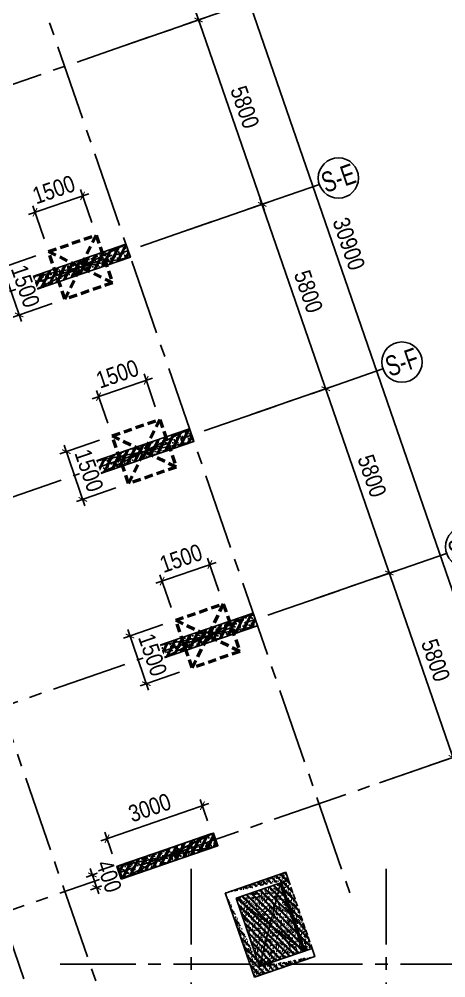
# Model space of a CAD drawing. Header units: millimetres. Extents: x -80883 to 1826631, y -376836 to 309394.
# Drawn here: x 1341464 to 1354160, y -138750 to -110241 of the extents above; entities that cross this region are included whole.
import ezdxf
from ezdxf.enums import TextEntityAlignment as Align

# ---------------------------------------------------------------- set-up
doc = ezdxf.new("R2010")
doc.units = ezdxf.units.MM
doc.header["$LTSCALE"] = 100
doc.header["$PDMODE"] = 32
doc.header["$PDSIZE"] = 2.5
for name, pattern in [('CENTER2', [1.125, 0.75, -0.125, 0.125, -0.125]), ('DASHED', [4.5, 3, -1.5]), ('HIDDEN', [0.375, 0.25, -0.125])]:
    doc.linetypes.add(name, pattern=pattern)
for name, color, linetype in [('ccu11-Khuat', 9, 'DASHED'), ('ccu11-Manh', 8, 'Continuous'), ('ccu11-Thay', 7, 'Continuous'), ('ccu12-Truc', 13, 'CENTER2'), ('KC2-DIM', 251, 'Continuous'), ('KT-Dim', 8, 'Continuous'), ('ST_MBDV Cot vach 220805$0$AUDIT_I_220805193045-5', 6, 'Continuous'), ('xref.asix of  podium$0$xref.asix of  podium$0$Xref_ST_MBDV Cot vach 30.7.2022$0$KT-Net cot vach', 6, 'Continuous'), ('Xref_ST_MBDV Cot vach 30.7.2022$0$KT-Net cot vach', 6, 'Continuous'), ('Xref_ST_MBDV Cot vach 30.7.2022|Xref_ST_MBDV Cot vach 30.7.2022|Xref_ST_MBDV Cot vach 30.7.2022|Xref_ST_MBDV Cot vach 30.7.2022|A-GRID-SYM', 50, 'Continuous'), ('Xref_ST_MBDV Cot vach 30.7.2022|Xref_ST_MBDV Cot vach 30.7.2022|Xref_ST_MBDV Cot vach 30.7.2022|Xref_ST_MBDV Cot vach 30.7.2022|KC-Betong', 6, 'Continuous')]:
    doc.layers.add(name, color=color, linetype=linetype)
doc.layers.add('KT-Net cot vach', color=6, linetype='Continuous', lineweight=50)
doc.layers.add('ST_MBDV Cot vach 220805$0$Xref_ST_MBDV Cot vach 30.7.2022$0$KT-Net cot vach', color=6, linetype='Continuous', lineweight=50)
doc.styles.add('Arial Narrow', font='ARIALN.TTF')
doc.styles.add('HBA-Text', font='GOTHIC.TTF')
doc.dimstyles.new('ccu12-200', dxfattribs={"dimscale": 200, "dimtxt": 2.5, "dimasz": 1, "dimexe": 1, "dimexo": 2, "dimgap": 1, "dimtad": 1, "dimdec": 0, "dimrnd": 5, "dimdsep": 46, "dimtxsty": 'Arial Narrow', "dimblk": 'ARCHTICK', "dimcen": -1, "dimdle": 1, "dimclrd": 256, "dimclre": 256, "dimclrt": 3, "dimadec": 0, "dimazin": 2, "dimtfac": 0.1, "dimtdec": 0, "dimtmove": 0, "dimatfit": 1, "dimldrblk": 'ARCHTICK', "dimfxl": 1, "dimtvp": 0.833333, "dimtolj": 1, "dimtzin": 12, "dimarcsym": 0})
pattern_1 = [(50, (-550, 3050), (286.904, -25.101), [30, -330]), (355, (-550, 3050), (-55.5, 300.877), [24, -264]), (100.451, (-526.1, 3047.9), (231.404, 275.776), [25.496, -280.457]), (46.184, (-550, 3130), (426.896, -66.208), [45, -495]), (96.636, (-514.43, 3124.5), (373.865, 389.647), [38.244, -420.685]), (351.184, (-550, 3130), (373.865, 389.65), [36, -396]), (21, (-510, 3110), (238.763, -161.048), [30, -330]), (326, (-510, 3110), (97.326, 290.06), [24, -264]), (71.451, (-490.1, 3096.58), (336.09, 129.012), [25.496, -280.457]), (37.5, (-550, 3050), (4.864, 133.1575), [0, -260.8, 0, -268, 0, -265]), (7.5, (-550, 3050), (105.228, 157.7647), [0, -152.8, 0, -254.8, 0, -101]), (327.5, (-639.2, 3050), (213.529, -9.022), [0, -100, 0, -312, 0, -414]), (317.5, (-679.2, 3050), (233.274, 40.042), [0, -130, 0, -207.2, 0, -294]), (45, (-550, 3050), (-120.208, 120.208), []), (45, (-550, 3099), (-120.208, 120.208), [])]

# ---------------------------------------------------------------- blocks, each defined once
blk = doc.blocks.new('_ARCHTICK')
at = {"color": 0, "linetype": 'ByBlock', "const_width": 0.15}
blk.add_lwpolyline([(-0.5, -0.5), (0.5, 0.5)], dxfattribs=at)
blk = doc.blocks.new('*D994')
at = {"layer": 'Defpoints', "color": 0, "transparency": 16777216}
for p in [(369540, -50987), (374002, -55583), (371432, -56470, 0)]:
    blk.add_point(p, dxfattribs=at)
at = {"layer": 'KT-Dim', "lineweight": -2, "transparency": 16777216}
for p, q in [((369918, -50857), (372298, -50035)), ((372044, -49911), (374067, -55772)), ((371810, -56339), (374191, -55518))]:
    blk.add_line(p, q, dxfattribs=at)
at = {"layer": 'KT-Dim', "lineweight": -2, "transparency": 16777216, "xscale": 200, "yscale": 200, "zscale": 200}
for p, rotation in [((372109, -50100), 109.0471074728855), ((374002, -55583), 289.0471074728856)]:
    blk.add_blockref('_ARCHTICK', p, dxfattribs=dict(at, rotation=rotation))
at = {"layer": 'KT-Dim', "color": 3, "transparency": 16777216, "insert": (373486, -52693), "char_height": 500, "attachment_point": 5, "rotation": 289.0471, "style": 'Arial Narrow'}
blk.add_mtext('\\A1;5800', dxfattribs=at)
blk = doc.blocks.new('*D995')
at = {"layer": 'Defpoints', "color": 0, "transparency": 16777216}
for p in [(367648, -45505, 0), (372110, -50100), (369540, -50987)]:
    blk.add_point(p, dxfattribs=at)
at = {"layer": 'KT-Dim', "lineweight": -2, "transparency": 16777216}
for p, q in [((370151, -44429), (372175, -50289)), ((368026, -45374), (370406, -44552)), ((369918, -50857), (372299, -50035))]:
    blk.add_line(p, q, dxfattribs=at)
at = {"layer": 'KT-Dim', "lineweight": -2, "transparency": 16777216, "xscale": 200, "yscale": 200, "zscale": 200}
for p, rotation in [((370217, -44618), 109.0471074728855), ((372110, -50100), 289.0471074728856)]:
    blk.add_blockref('_ARCHTICK', p, dxfattribs=dict(at, rotation=rotation))
at = {"layer": 'KT-Dim', "color": 3, "transparency": 16777216, "insert": (371593, -47210), "char_height": 500, "attachment_point": 5, "rotation": 289.0471, "style": 'Arial Narrow'}
blk.add_mtext('\\A1;5800', dxfattribs=at)
blk = doc.blocks.new('*D999')
at = {"layer": 'Defpoints', "color": 0, "transparency": 16777216}
for p in [(371433, -56470, 0), (375894, -61065), (373325, -61952, 0)]:
    blk.add_point(p, dxfattribs=at)
at = {"layer": 'KT-Dim', "lineweight": -2, "transparency": 16777216}
for p, q in [((371811, -56339), (374191, -55518)), ((373936, -55394), (375960, -61254)), ((373703, -61822), (376084, -61000))]:
    blk.add_line(p, q, dxfattribs=at)
at = {"layer": 'KT-Dim', "lineweight": -2, "transparency": 16777216, "xscale": 200, "yscale": 200, "zscale": 200}
for p, rotation in [((374002, -55583), 109.0471074728855), ((375894, -61065), 289.0471074728856)]:
    blk.add_blockref('_ARCHTICK', p, dxfattribs=dict(at, rotation=rotation))
at = {"layer": 'KT-Dim', "color": 3, "transparency": 16777216, "insert": (375378, -58176), "char_height": 500, "attachment_point": 5, "rotation": 289.0471, "style": 'Arial Narrow'}
blk.add_mtext('\\A1;5800', dxfattribs=at)
blk = doc.blocks.new('*D1000')
at = {"layer": 'Defpoints', "color": 0, "transparency": 16777216}
for p in [(373326, -61952, 0), (377787, -66548), (375218, -67435, 0)]:
    blk.add_point(p, dxfattribs=at)
at = {"layer": 'KT-Dim', "lineweight": -2, "transparency": 16777216}
for p, q in [((373704, -61822), (376084, -61000)), ((375829, -60876), (377853, -66737)), ((375596, -67304), (377976, -66483))]:
    blk.add_line(p, q, dxfattribs=at)
at = {"layer": 'KT-Dim', "lineweight": -2, "transparency": 16777216, "xscale": 200, "yscale": 200, "zscale": 200}
for p, rotation in [((375894, -61065), 109.0471074728855), ((377787, -66548), 289.0471074728856)]:
    blk.add_blockref('_ARCHTICK', p, dxfattribs=dict(at, rotation=rotation))
at = {"layer": 'KT-Dim', "color": 3, "transparency": 16777216, "insert": (377271, -63658), "char_height": 500, "attachment_point": 5, "rotation": 289.0471, "style": 'Arial Narrow'}
blk.add_mtext('\\A1;5800', dxfattribs=at)
blk = doc.blocks.new('GRID-SYM-flat-103')
at = {"layer": 'Xref_ST_MBDV Cot vach 30.7.2022|Xref_ST_MBDV Cot vach 30.7.2022|Xref_ST_MBDV Cot vach 30.7.2022|Xref_ST_MBDV Cot vach 30.7.2022|A-GRID-SYM'}
blk.add_circle((0, 0, 0), 900, dxfattribs=at)
at = {"layer": 'Xref_ST_MBDV Cot vach 30.7.2022|Xref_ST_MBDV Cot vach 30.7.2022|Xref_ST_MBDV Cot vach 30.7.2022|Xref_ST_MBDV Cot vach 30.7.2022|A-GRID-SYM', "style": 'HBA-Text'}
blk.add_attdef('GRID', text='', height=900, rotation=19.0471, dxfattribs=at).set_placement((0, 0, 0), align=Align.MIDDLE_CENTER)
blk = doc.blocks.new('*D976')
at = {"layer": 'Defpoints', "color": 0, "transparency": 16777216}
for p in [(366647, -37704, 0), (379300, -66026), (376730, -66913, 0)]:
    blk.add_point(p, dxfattribs=at)
at = {"layer": 'KT-Dim', "lineweight": -2, "transparency": 16777216}
for p, q in [((367025, -37574), (369405, -36752)), ((369150, -36628), (379365, -66215)), ((377108, -66782), (379489, -65960))]:
    blk.add_line(p, q, dxfattribs=at)
at = {"layer": 'KT-Dim', "lineweight": -2, "transparency": 16777216, "xscale": 200, "yscale": 200, "zscale": 200}
for p, rotation in [((369216, -36817), 109.0471074728855), ((379300, -66026), 289.0471074728856)]:
    blk.add_blockref('_ARCHTICK', p, dxfattribs=dict(at, rotation=rotation))
at = {"layer": 'KT-Dim', "color": 3, "transparency": 16777216, "insert": (374688, -51273), "char_height": 500, "attachment_point": 5, "rotation": 289.0471, "style": 'Arial Narrow'}
blk.add_mtext('\\A1;30900', dxfattribs=at)
blk = doc.blocks.new('*D977')
at = {"layer": 'Defpoints', "color": 0, "transparency": 16777216}
for p in [(367704, -37339), (366647, -37704), (367648, -45505)]:
    blk.add_point(p, dxfattribs=at)
at = {"layer": 'KT-Dim', "lineweight": -2, "transparency": 16777216}
for p, q in [((367025, -37574), (367893, -37274)), ((370282, -44807), (367639, -37150)), ((368026, -45374), (370406, -44552))]:
    blk.add_line(p, q, dxfattribs=at)
at = {"layer": 'KT-Dim', "lineweight": -2, "transparency": 16777216, "xscale": 200, "yscale": 200, "zscale": 200}
for p, rotation in [((367704, -37339), 109.0471074728855), ((370217, -44618), 289.0471074728856)]:
    blk.add_blockref('_ARCHTICK', p, dxfattribs=dict(at, rotation=rotation))
at = {"layer": 'KT-Dim', "color": 3, "transparency": 16777216, "insert": (369391, -40830), "char_height": 500, "attachment_point": 5, "rotation": 289.0471, "style": 'Arial Narrow'}
blk.add_mtext('\\A1;7700', dxfattribs=at)
blk = doc.blocks.new('*U653')
h = blk.add_hatch()
h.set_pattern_fill('VATLIEU04', color=250, scale=40, style=0, pattern_type=2)
h.set_pattern_definition(pattern_1)
h.paths.add_polyline_path([(-475, -475), (-75, -475), (-75, 2525), (-475, 2525)])
at = {"color": 6, "ltscale": 0.25}
blk.add_lwpolyline([(-475, -475), (-75, -475), (-75, 2525), (-475, 2525)], close=True, dxfattribs=at)
at = {"layer": 'Defpoints', "linetype": 'ByBlock', "ltscale": 30}
for p, q in [((-75, -475), (-475, 2525)), ((-475, -475), (-75, 2525))]:
    blk.add_line(p, q, dxfattribs=at)
blk = doc.blocks.new('MBCOTVACH-T7-PN')
at = {"layer": 'ST_MBDV Cot vach 220805$0$AUDIT_I_220805193045-5', "linetype": 'ByBlock', "xscale": -0.9999999999999993, "rotation": 289.0471379532163}
for p in [(56683, 5579, 0), (58576, 96, 0), (60468, -5386, 0), (59289, -11929, 0)]:
    blk.add_blockref('*U653', p, dxfattribs=at)
blk = doc.blocks.new('LOIPHU-T7-TMAI-PN')
at = {"layer": 'xref.asix of  podium$0$xref.asix of  podium$0$Xref_ST_MBDV Cot vach 30.7.2022$0$KT-Net cot vach'}
h = blk.add_hatch(dxfattribs=at)
h.set_pattern_fill('1BETONG2-BOP', color=250, scale=30, style=0, pattern_type=2)
h.set_pattern_definition([(50, (116462.5, -202415.6), (215.17805, -18.82564), [22.5, -247.5]), (355, (116462.5, -202415.6), (-41.6254, 225.65764), [18, -198]), (100.4514, (116480.44, -202417.17), (173.55281, 206.83186), [19.12206, -210.34263]), (46.1842, (116462.5, -202355.6), (320.1723, -49.6557), [33.75, -371.25]), (96.6356, (116489.2, -202359.74), (280.3988, 292.23536), [28.6831, -315.5139]), (351.1842, (116462.5, -202355.6), (280.3986, 292.2356), [27, -297]), (21, (116492.5, -202370.6), (179.07212, -120.78567), [22.5, -247.5]), (226, (116492.5, -202370.6), (201.56464, -109.66194), [18, -198]), (71.4514, (116507.43, -202380.66), (252.06679, 96.75915), [19.12206, -210.34263]), (67.5, (116462.505, -202415.6), (-46.774855, 88.312339), [0, -195.6, 0, -201, 0, -198.75]), (4.5, (116462.5, -202415.6), (85.005277, 114.030957), [0, -114.6, 0, -191.1, 0, -75.75]), (327.5, (116395.605, -202415.6), (160.14673, -6.766462), [0, -75, 0, -234, 0, -310.5]), (317.5, (116365.6, -202415.6), (174.95585, 30.031495), [0, -97.5, 0, -155.4, 0, -220.5]), (315, (116462.5, -202415.6), (90.156115, 90.156115), []), (315, (116462.5, -202378.85), (90.156115, 90.156115), [])])
edge = h.paths.add_edge_path()
edge.add_line((361, 4437), (-1435, 3817))
edge.add_line((442, 4201), (-1117, 3663))
edge.add_line((-570, 1312), (-1437, 3822))
edge.add_line((-416, 1630), (-1117, 3663))
edge.add_line((-570, 1312), (1225, 1933))
edge.add_line((-416, 1630), (1144, 2169))
edge.add_line((1144, 2169), (1225, 1933))
edge.add_line((442, 4201), (361, 4437))
at = {"layer": 'Xref_ST_MBDV Cot vach 30.7.2022$0$KT-Net cot vach'}
h = blk.add_hatch(dxfattribs=at)
h.set_pattern_fill('1BETONG2-BOP', color=250, scale=30, style=0, pattern_type=2)
h.set_pattern_definition([(50, (116462.5, -202415.6), (215.17805, -18.82564), [22.5, -247.5]), (355, (116462.5, -202415.6), (-41.6254, 225.65764), [18, -198]), (100.4514, (116480.44, -202417.17), (173.55281, 206.83186), [19.12206, -210.34263]), (46.1842, (116462.5, -202355.6), (320.1723, -49.6557), [33.75, -371.25]), (96.6356, (116489.2, -202359.74), (280.3988, 292.23536), [28.6831, -315.5139]), (351.1842, (116462.5, -202355.6), (280.3986, 292.2356), [27, -297]), (21, (116492.5, -202370.6), (179.07212, -120.78567), [22.5, -247.5]), (226, (116492.5, -202370.6), (201.56464, -109.66194), [18, -198]), (71.4514, (116507.43, -202380.66), (252.06679, 96.75915), [19.12206, -210.34263]), (67.5, (116462.505, -202415.6), (-46.774855, 88.312339), [0, -195.6, 0, -201, 0, -198.75]), (4.5, (116462.5, -202415.6), (85.005277, 114.030957), [0, -114.6, 0, -191.1, 0, -75.75]), (327.5, (116395.605, -202415.6), (160.14673, -6.766462), [0, -75, 0, -234, 0, -310.5]), (317.5, (116365.6, -202415.6), (174.95585, 30.031495), [0, -97.5, 0, -155.4, 0, -220.5]), (315, (116462.5, -202415.6), (90.156115, 90.156115), []), (315, (116462.5, -202378.85), (90.156115, 90.156115), [])])
edge = h.paths.add_edge_path()
edge.add_line((361, 4437), (-1435, 3817))
edge.add_line((442, 4201), (-1117, 3663))
edge.add_line((-570, 1312), (-1437, 3822))
edge.add_line((-416, 1630), (-1117, 3663))
edge.add_line((-570, 1312), (1225, 1933))
edge.add_line((-416, 1630), (1144, 2169))
edge.add_line((1144, 2169), (1225, 1933))
edge.add_line((442, 4201), (361, 4437))
at = {"layer": 'ccu11-Khuat', "color": 6, "ltscale": 0.5, "elevation": 0}
blk.add_lwpolyline([(442, 4201), (1144, 2169)], dxfattribs=at)
at = {"layer": 'ccu11-Manh', "color": 252, "ltscale": 0.5, "elevation": 0}
for points in [[(206, 4120), (-416, 1630)], [(-1117, 3663), (908, 2087)]]:
    blk.add_lwpolyline(points, dxfattribs=at)
at = {"layer": 'ST_MBDV Cot vach 220805$0$Xref_ST_MBDV Cot vach 30.7.2022$0$KT-Net cot vach', "color": 6, "elevation": 0}
blk.add_lwpolyline([(206, 4120), (908, 2087)], dxfattribs=at)
at = {"layer": 'xref.asix of  podium$0$xref.asix of  podium$0$Xref_ST_MBDV Cot vach 30.7.2022$0$KT-Net cot vach'}
for p, q in [((361, 4437, 0), (-1435, 3817, 0)), ((442, 4201, 0), (361, 4437, 0)), ((-1117, 3663, 0), (442, 4201, 0)), ((-570, 1312, 0), (-1437, 3822, 0)), ((-416, 1630, 0), (-1117, 3663, 0)), ((-416, 1630, 0), (1144, 2169, 0)), ((1144, 2169, 0), (1225, 1933, 0)), ((-570, 1312, 0), (1225, 1933, 0))]:
    blk.add_line(p, q, dxfattribs=at)
at = {"layer": 'Xref_ST_MBDV Cot vach 30.7.2022$0$KT-Net cot vach'}
for p, q in [((361, 4437, 0), (-1435, 3817, 0)), ((442, 4201, 0), (361, 4437, 0)), ((442, 4201, 0), (361, 4437, 0)), ((-1117, 3663, 0), (442, 4201, 0)), ((-570, 1312, 0), (-1437, 3822, 0)), ((-416, 1630, 0), (-1117, 3663, 0)), ((-416, 1630, 0), (1144, 2169, 0)), ((1144, 2169, 0), (1225, 1933, 0)), ((1144, 2169, 0), (1225, 1933, 0)), ((-570, 1312, 0), (1225, 1933, 0))]:
    blk.add_line(p, q, dxfattribs=at)
blk = doc.blocks.new('*D897')
at = {"layer": 'Defpoints', "color": 0, "ltscale": 0.5, "transparency": 16777216}
for p in [(1347540, -127626), (1346122, -128115)]:
    blk.add_point(p, dxfattribs=at)
at = {"layer": 'KC2-DIM', "lineweight": -2, "ltscale": 0.5, "transparency": 16777216}
for p, q in [((1347409, -127248), (1347072, -126272)), ((1345531, -127015), (1347326, -126395)), ((1345991, -127737), (1345654, -126761))]:
    blk.add_line(p, q, dxfattribs=at)
at = {"layer": 'KC2-DIM', "lineweight": -2, "ltscale": 0.5, "transparency": 16777216, "xscale": 200, "yscale": 200, "zscale": 200}
for p, rotation in [((1347137, -126461), 19.04713795399024), ((1345720, -126950), 199.0471379539902)]:
    blk.add_blockref('_ARCHTICK', p, dxfattribs=dict(at, rotation=rotation))
at = {"layer": 'KC2-DIM', "color": 3, "ltscale": 0.5, "transparency": 16777216, "insert": (1346280, -126275), "char_height": 500, "attachment_point": 5, "rotation": 19.0471, "style": 'Arial Narrow', "bg_fill": 3, "box_fill_scale": 1.1, "bg_fill_color": 256, "bg_fill_true_color": 13158600, "bg_fill_transparency": 0}
blk.add_mtext('\\A1;1500', dxfattribs=at)
at = {"layer": 'Defpoints', "color": 0, "ltscale": 0.5, "transparency": 16777216}
blk.add_point((1347137, -126461), dxfattribs=at)
blk = doc.blocks.new('*D898')
at = {"layer": 'Defpoints', "color": 0, "ltscale": 0.5, "transparency": 16777216}
for p in [(1346122, -128115), (1346611, -129533)]:
    blk.add_point(p, dxfattribs=at)
at = {"layer": 'KC2-DIM', "lineweight": -2, "ltscale": 0.5, "transparency": 16777216}
for p, q in [((1345744, -128246), (1344572, -128650)), ((1344696, -128396), (1345316, -130192)), ((1346233, -129664), (1345061, -130068))]:
    blk.add_line(p, q, dxfattribs=at)
at = {"layer": 'KC2-DIM', "lineweight": -2, "ltscale": 0.5, "transparency": 16777216, "xscale": 200, "yscale": 200, "zscale": 200}
for p, rotation in [((1344761, -128585), 109.0471379539973), ((1345250, -130003), 289.0471379539973)]:
    blk.add_blockref('_ARCHTICK', p, dxfattribs=dict(at, rotation=rotation))
at = {"layer": 'KC2-DIM', "color": 3, "ltscale": 0.5, "transparency": 16777216, "insert": (1345436, -129146), "char_height": 500, "attachment_point": 5, "rotation": 289.0471, "style": 'Arial Narrow', "bg_fill": 3, "box_fill_scale": 1.1, "bg_fill_color": 256, "bg_fill_true_color": 13158600, "bg_fill_transparency": 0}
blk.add_mtext('\\A1;1500', dxfattribs=at)
at = {"layer": 'Defpoints', "color": 0, "ltscale": 0.5, "transparency": 16777216}
blk.add_point((1345250, -130003), dxfattribs=at)
blk = doc.blocks.new('*D899')
at = {"layer": 'Defpoints', "color": 0, "ltscale": 0.5, "transparency": 16777216}
for p in [(1345647, -122143), (1344229, -122633)]:
    blk.add_point(p, dxfattribs=at)
at = {"layer": 'KC2-DIM', "lineweight": -2, "ltscale": 0.5, "transparency": 16777216}
for p, q in [((1345516, -121765), (1345179, -120789)), ((1343638, -121533), (1345434, -120913)), ((1344099, -122255), (1343761, -121279))]:
    blk.add_line(p, q, dxfattribs=at)
at = {"layer": 'KC2-DIM', "lineweight": -2, "ltscale": 0.5, "transparency": 16777216, "xscale": 200, "yscale": 200, "zscale": 200}
for p, rotation in [((1345245, -120978), 19.04713795399024), ((1343827, -121468), 199.0471379539902)]:
    blk.add_blockref('_ARCHTICK', p, dxfattribs=dict(at, rotation=rotation))
at = {"layer": 'KC2-DIM', "color": 3, "ltscale": 0.5, "transparency": 16777216, "insert": (1344387, -120793), "char_height": 500, "attachment_point": 5, "rotation": 19.0471, "style": 'Arial Narrow', "bg_fill": 3, "box_fill_scale": 1.1, "bg_fill_color": 256, "bg_fill_true_color": 13158600, "bg_fill_transparency": 0}
blk.add_mtext('\\A1;1500', dxfattribs=at)
at = {"layer": 'Defpoints', "color": 0, "ltscale": 0.5, "transparency": 16777216}
blk.add_point((1345245, -120978), dxfattribs=at)
blk = doc.blocks.new('*D900')
at = {"layer": 'Defpoints', "color": 0, "ltscale": 0.5, "transparency": 16777216}
for p in [(1344229, -122633), (1344719, -124051)]:
    blk.add_point(p, dxfattribs=at)
at = {"layer": 'KC2-DIM', "lineweight": -2, "ltscale": 0.5, "transparency": 16777216}
for p, q in [((1343851, -122763), (1342679, -123168)), ((1342803, -122914), (1343423, -124710)), ((1344340, -124181), (1343169, -124586))]:
    blk.add_line(p, q, dxfattribs=at)
at = {"layer": 'KC2-DIM', "lineweight": -2, "ltscale": 0.5, "transparency": 16777216, "xscale": 200, "yscale": 200, "zscale": 200}
for p, rotation in [((1342868, -123103), 109.0471379539973), ((1343358, -124521), 289.0471379539973)]:
    blk.add_blockref('_ARCHTICK', p, dxfattribs=dict(at, rotation=rotation))
at = {"layer": 'KC2-DIM', "color": 3, "ltscale": 0.5, "transparency": 16777216, "insert": (1343543, -123663), "char_height": 500, "attachment_point": 5, "rotation": 289.0471, "style": 'Arial Narrow', "bg_fill": 3, "box_fill_scale": 1.1, "bg_fill_color": 256, "bg_fill_true_color": 13158600, "bg_fill_transparency": 0}
blk.add_mtext('\\A1;1500', dxfattribs=at)
at = {"layer": 'Defpoints', "color": 0, "ltscale": 0.5, "transparency": 16777216}
blk.add_point((1343358, -124521), dxfattribs=at)
blk = doc.blocks.new('*D901')
at = {"layer": 'Defpoints', "color": 0, "ltscale": 0.5, "transparency": 16777216}
for p in [(1343754, -116661), (1342336, -117150)]:
    blk.add_point(p, dxfattribs=at)
at = {"layer": 'KC2-DIM', "lineweight": -2, "ltscale": 0.5, "transparency": 16777216}
for p, q in [((1341745, -116050), (1343541, -115430)), ((1343624, -116283), (1343287, -115307)), ((1342206, -116772), (1341869, -115796))]:
    blk.add_line(p, q, dxfattribs=at)
at = {"layer": 'KC2-DIM', "lineweight": -2, "ltscale": 0.5, "transparency": 16777216, "xscale": 200, "yscale": 200, "zscale": 200}
for p, rotation in [((1343352, -115496), 19.04713795399024), ((1341934, -115985), 199.0471379539902)]:
    blk.add_blockref('_ARCHTICK', p, dxfattribs=dict(at, rotation=rotation))
at = {"layer": 'KC2-DIM', "color": 3, "ltscale": 0.5, "transparency": 16777216, "insert": (1342494, -115310), "char_height": 500, "attachment_point": 5, "rotation": 19.0471, "style": 'Arial Narrow', "bg_fill": 3, "box_fill_scale": 1.1, "bg_fill_color": 256, "bg_fill_true_color": 13158600, "bg_fill_transparency": 0}
blk.add_mtext('\\A1;1500', dxfattribs=at)
at = {"layer": 'Defpoints', "color": 0, "ltscale": 0.5, "transparency": 16777216}
blk.add_point((1343352, -115496), dxfattribs=at)
blk = doc.blocks.new('*D902')
at = {"layer": 'Defpoints', "color": 0, "ltscale": 0.5, "transparency": 16777216}
for p in [(1342336, -117150), (1342826, -118568)]:
    blk.add_point(p, dxfattribs=at)
at = {"layer": 'KC2-DIM', "lineweight": -2, "ltscale": 0.5, "transparency": 16777216}
for p, q in [((1341958, -117281), (1340786, -117686)), ((1340910, -117431), (1341530, -119227)), ((1342448, -118699), (1341276, -119103))]:
    blk.add_line(p, q, dxfattribs=at)
at = {"layer": 'KC2-DIM', "lineweight": -2, "ltscale": 0.5, "transparency": 16777216, "xscale": 200, "yscale": 200, "zscale": 200}
for p, rotation in [((1340975, -117620), 109.0471379539973), ((1341465, -119038), 289.0471379539973)]:
    blk.add_blockref('_ARCHTICK', p, dxfattribs=dict(at, rotation=rotation))
at = {"layer": 'KC2-DIM', "color": 3, "ltscale": 0.5, "transparency": 16777216, "insert": (1341650, -118181), "char_height": 500, "attachment_point": 5, "rotation": 289.0471, "style": 'Arial Narrow', "bg_fill": 3, "box_fill_scale": 1.1, "bg_fill_color": 256, "bg_fill_true_color": 13158600, "bg_fill_transparency": 0}
blk.add_mtext('\\A1;1500', dxfattribs=at)
at = {"layer": 'Defpoints', "color": 0, "ltscale": 0.5, "transparency": 16777216}
blk.add_point((1341465, -119038), dxfattribs=at)
blk = doc.blocks.new('*D918')
at = {"layer": 'KC2-DIM', "lineweight": -2, "ltscale": 0.5, "transparency": 16777216}
for p, q in [((1343988, -135570), (1343453, -135755)), ((1343577, -135500), (1343838, -136256)), ((1344118, -135948), (1343584, -136133))]:
    blk.add_line(p, q, dxfattribs=at)
at = {"layer": 'KC2-DIM', "lineweight": -2, "ltscale": 0.5, "transparency": 16777216, "xscale": 200, "yscale": 200, "zscale": 200}
for p, rotation in [((1343642, -135689), 109.0471379532221), ((1343773, -136067), 289.0471379532221)]:
    blk.add_blockref('_ARCHTICK', p, dxfattribs=dict(at, rotation=rotation))
at = {"layer": 'KC2-DIM', "color": 3, "ltscale": 0.5, "transparency": 16777216, "insert": (1344138, -135730), "char_height": 500, "attachment_point": 5, "rotation": 289.0471, "style": 'Arial Narrow', "bg_fill": 3, "box_fill_scale": 1.1, "bg_fill_color": 256, "bg_fill_true_color": 13158600, "bg_fill_transparency": 0}
blk.add_mtext('\\A1;400', dxfattribs=at)
at = {"layer": 'Defpoints', "color": 0, "ltscale": 0.5, "transparency": 16777216}
for p in [(1344366, -135439), (1344496, -135817), (1343773, -136067)]:
    blk.add_point(p, dxfattribs=at)
blk = doc.blocks.new('*D919')
at = {"layer": 'Defpoints', "color": 0, "ltscale": 0.5, "transparency": 16777216}
for p in [(1346916, -133632), (1347202, -134460), (1344366, -135439)]:
    blk.add_point(p, dxfattribs=at)
at = {"layer": 'KC2-DIM', "lineweight": -2, "ltscale": 0.5, "transparency": 16777216}
for p, q in [((1343891, -134677), (1347105, -133567)), ((1347071, -134082), (1346850, -133443)), ((1344235, -135061), (1344015, -134422))]:
    blk.add_line(p, q, dxfattribs=at)
at = {"layer": 'KC2-DIM', "lineweight": -2, "ltscale": 0.5, "transparency": 16777216, "xscale": 200, "yscale": 200, "zscale": 200}
for p, rotation in [((1346916, -133632), 19.04713795321794), ((1344080, -134611), 199.0471379532179)]:
    blk.add_blockref('_ARCHTICK', p, dxfattribs=dict(at, rotation=rotation))
at = {"layer": 'KC2-DIM', "color": 3, "ltscale": 0.5, "transparency": 16777216, "insert": (1345349, -133691), "char_height": 500, "attachment_point": 5, "rotation": 19.0471, "style": 'Arial Narrow', "bg_fill": 3, "box_fill_scale": 1.1, "bg_fill_color": 256, "bg_fill_true_color": 13158600, "bg_fill_transparency": 0}
blk.add_mtext('\\A1;3000', dxfattribs=at)
blk = doc.blocks.new('*U150')
h = blk.add_hatch()
h.set_pattern_fill('VATLIEU04', color=250, scale=40, style=0, pattern_type=2)
h.set_pattern_definition(pattern_1)
h.paths.add_polyline_path([(-475, -475), (-75, -475), (-75, 2525), (-475, 2525)])
at = {"color": 6, "ltscale": 0.25}
blk.add_lwpolyline([(-475, -475), (-75, -475), (-75, 2525), (-475, 2525)], close=True, dxfattribs=at)
at = {"layer": 'Defpoints', "linetype": 'ByBlock', "ltscale": 30}
for p, q in [((-75, -475), (-475, 2525)), ((-475, -475), (-75, 2525))]:
    blk.add_line(p, q, dxfattribs=at)
blk = doc.blocks.new('*U1010')
at = {"color": 6, "linetype": 'HIDDEN', "ltscale": 10}
for p, q in [((1025, -1025), (-475, 475)), ((1025, 475), (-475, -1025))]:
    blk.add_line(p, q, dxfattribs=at)
blk.add_lwpolyline([(-475, 475), (1025, 475), (1025, -1025), (-475, -1025)], close=True, dxfattribs=at)
blk = doc.blocks.new('MBDV-COTVACH-T7-PN')
at = {"layer": 'KT-Net cot vach', "rotation": 19.04713795399666}
for p in [(57392, 5823), (59285, 341), (61177, -5142)]:
    blk.add_blockref('*U1010', p, dxfattribs=at)
at = {"layer": 'Xref_ST_MBDV Cot vach 30.7.2022|Xref_ST_MBDV Cot vach 30.7.2022|Xref_ST_MBDV Cot vach 30.7.2022|Xref_ST_MBDV Cot vach 30.7.2022|KC-Betong', "linetype": 'ByBlock', "xscale": -0.9999999999999989, "rotation": 289.0471379532163}
blk.add_blockref('*U150', (59242, -11946), dxfattribs=at)
blk = doc.blocks.new('Grid-ST-flat-3')
at = {"layer": 'ccu12-Truc', "ltscale": 30}
for p, q in [((361622.2, -32650.9), (374729.9, -70616.8)), ((354060.2, -35261.7), (370215.9, -82056.1)), ((352169.7, -35914.4), (368325.4, -82708.8)), ((371917.5, -44030.6), (347796.7, -52358.2)), ((373810.3, -49513), (349695.2, -57838.7)), ((375703.1, -54995.5), (343807.6, -66007.3)), ((377595.9, -60477.9), (312746.7, -82867)), ((377787.3, -66547.8), (314639.5, -88349.4)), ((369999.4, -69862.9), (369999.4, -104409.6)), ((375799.4, -69862.9), (375799.4, -104409.6)), ((366096.2, -72696.3), (425824, -72696.3))]:
    blk.add_line(p, q, dxfattribs=at)
at = {"layer": 'KT-Dim'}
ref = blk.add_blockref('GRID-SYM-flat-103', (374377.5, -49317.2, 0), dxfattribs=dict(at, xscale=0.6666666666666666, yscale=0.6666666666666666, zscale=0.6666666666666666))
ref.add_attrib('GRID', 'S-E', dxfattribs={"layer": 'Xref_ST_MBDV Cot vach 30.7.2022|Xref_ST_MBDV Cot vach 30.7.2022|Xref_ST_MBDV Cot vach 30.7.2022|Xref_ST_MBDV Cot vach 30.7.2022|A-GRID-SYM', "height": 600, "rotation": 19, "style": 'HBA-Text', "width": 0.75}).set_placement((374377.5, -49317.2, 0), align=Align.MIDDLE_CENTER)
ref = blk.add_blockref('GRID-SYM-flat-103', (376267.4, -54791.3, 0), dxfattribs=dict(at, xscale=0.6666666666666666, yscale=0.6666666666666666, zscale=0.6666666666666666))
ref.add_attrib('GRID', 'S-F', dxfattribs={"layer": 'Xref_ST_MBDV Cot vach 30.7.2022|Xref_ST_MBDV Cot vach 30.7.2022|Xref_ST_MBDV Cot vach 30.7.2022|Xref_ST_MBDV Cot vach 30.7.2022|A-GRID-SYM', "height": 600, "rotation": 19, "style": 'HBA-Text', "width": 0.75}).set_placement((376267.4, -54791.3, 0), align=Align.MIDDLE_CENTER)
ref = blk.add_blockref('GRID-SYM-flat-103', (378163.1, -60282.1, 0), dxfattribs=dict(at, xscale=0.6666666666666666, yscale=0.6666666666666666, zscale=0.6666666666666666))
ref.add_attrib('GRID', 'S-H', dxfattribs={"layer": 'Xref_ST_MBDV Cot vach 30.7.2022|Xref_ST_MBDV Cot vach 30.7.2022|Xref_ST_MBDV Cot vach 30.7.2022|Xref_ST_MBDV Cot vach 30.7.2022|A-GRID-SYM', "height": 600, "rotation": 19, "style": 'HBA-Text', "width": 0.75}).set_placement((378163.1, -60282.1, 0), align=Align.MIDDLE_CENTER)
for base, p1, p2, picture, middle in [((379299.7, -66025.7, 0), (366646.9, -37704.3), (376730.3, -66912.7, 0), '*D976', (374688, -51272.9, 0)), ((367703.9, -37339.3), (367648, -45504.6), (366646.9, -37704.3), '*D977', (369390.7, -40830)), ((372109.5, -50100.2, 0), (367648, -45504.6), (369540.2, -50987.3, 0), '*D995', (371593.5, -47210.4, 0)), ((374001.7, -55582.9, 0), (369540.2, -50987.3, 0), (371432.3, -56470), '*D994', (373485.6, -52693.1, 0)), ((375894.5, -61065.4, 0), (371433, -56469.7, 0), (373325.1, -61952.4, 0), '*D999', (375378.4, -58175.5, 0)), ((377787.3, -66547.8, 0), (373325.8, -61952.2), (375217.9, -67434.9, 0), '*D1000', (377271.3, -63658, 0))]:
    dim = blk.add_linear_dim(base=base, p1=p1, p2=p2, angle=109.04711, dimstyle='ccu12-200', dxfattribs=at)
    dim.commit()
    dim.dimension.update_dxf_attribs({"geometry": picture, "text_midpoint": middle})

msp = doc.modelspace()

# ---------------------------------------------------------------- block references
msp.add_blockref('Grid-ST-flat-3', (976585.9, -65648.1))
at = {"layer": 'KC2-DIM'}
for name, p in [('MBCOTVACH-T7-PN', (1285548.5, -123267.8)), ('LOIPHU-T7-TMAI-PN', (1349035.3, -140044.4))]:
    msp.add_blockref(name, p, dxfattribs=at)

# ---------------------------------------------------------------- next in the draw order: dimensions: what is measured, and where the dimension line sits
at = {"layer": 'KC2-DIM', "ltscale": 0.5}
for base, p1, p2, angle, picture, middle in [((1343351.8, -115495.7), (1342336.2, -117150.4), (1343754.1, -116660.9), 19.04714, '*D901', (1342642.9, -115740.4)), ((1345244.6, -120978.1), (1344229, -122632.9), (1345646.9, -122143.4), 19.04714, '*D899', (1344535.7, -121222.9)), ((1347137.4, -126460.6), (1346121.9, -128115.3), (1347539.7, -127625.8), 19.04714, '*D897', (1346428.5, -126705.3)), ((1343772.6, -136067.4), (1344365.9, -135439.4), (1344496.4, -135817.5), 289.04714, '*D918', (1343707.3, -135878.3))]:
    dim = msp.add_linear_dim(base=base, p1=p1, p2=p2, angle=angle, dimstyle='ccu12-200', override={"dimfxl": 150, "dimtfill": 1}, dxfattribs=at)
    dim.commit()
    dim.dimension.update_dxf_attribs({"geometry": picture, "text_midpoint": middle, "dimtype": 161})

# ---------------------------------------------------------------- next in the draw order: dimensions: what is measured, and where the dimension line sits
for base, p1, p2, picture, middle in [((1341464.8, -119038.2), (1342336.2, -117150.4), (1342825.8, -118568.3), '*D902', (1341220, -118329.2)), ((1343357.6, -124520.6), (1344229, -122632.9), (1344718.6, -124050.8), '*D900', (1343112.8, -123811.7)), ((1345250.4, -130003.1), (1346121.9, -128115.3), (1346611.4, -129533.2), '*D898', (1345005.6, -129294.1))]:
    dim = msp.add_linear_dim(base=base, p1=p1, p2=p2, angle=289.04714, dimstyle='ccu12-200', override={"dimfxl": 150, "dimtfill": 1}, dxfattribs=at)
    dim.commit()
    dim.dimension.update_dxf_attribs({"geometry": picture, "text_midpoint": middle, "dimtype": 161})
dim = msp.add_aligned_dim(p1=(1344365.9, -135439.4), p2=(1347201.6, -134460.3), distance=876, dimstyle='ccu12-200', override={"dimfxl": 150, "dimtfill": 1}, dxfattribs=at)
dim.commit()
dim.dimension.update_dxf_attribs({"geometry": '*D919', "text_midpoint": (1345349.3, -133691.4)})

# ---------------------------------------------------------------- next in the draw order: block references
at = {"layer": 'ccu11-Thay'}
msp.add_blockref('MBDV-COTVACH-T7-PN', (1285548.5, -123267.8), dxfattribs=at)

doc.saveas('drawing.dxf')
